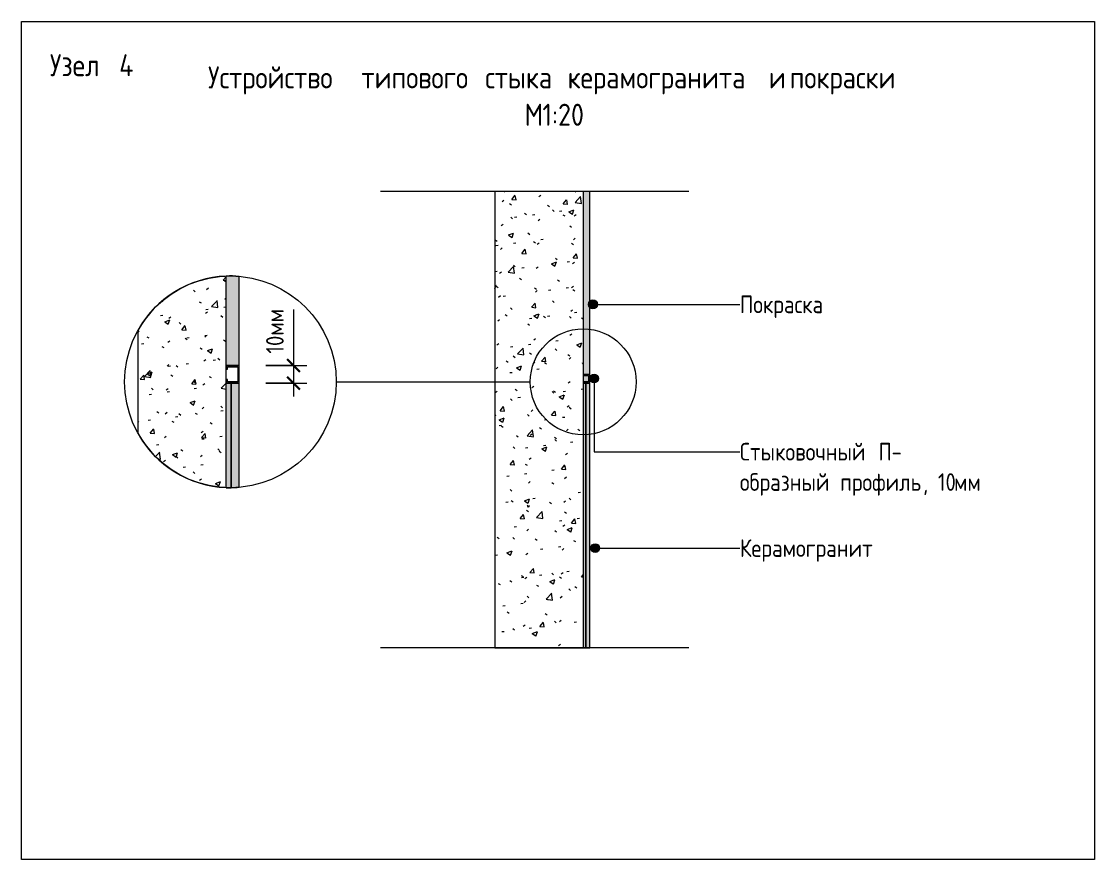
# Model space of a CAD drawing. Header units: millimetres. Extents: x 2518 to 53621, y 2061 to 18648.
# Drawn here: x 12946 to 15380, y 8172 to 10072 of the extents above; entities that cross this region are included whole.
import ezdxf

# ---------------------------------------------------------------- set-up
doc = ezdxf.new("R2010")
doc.units = ezdxf.units.MM
for name, color, linetype, lineweight in [('A-ANNO-DIMS', 7, 'Continuous', 9), ('A-ANNO-DIMS-20', 7, 'Continuous', 9), ('A-DETL', 7, 'Continuous', 9), ('G-ANNO-TEXT', 7, 'Continuous', 9)]:
    doc.layers.add(name, color=color, linetype=linetype, lineweight=lineweight)
for name, color, linetype, lineweight, true_color in [('A-DETL-GENF-1', 7, 'Continuous', 9, 0xd2d2d2), ('A-DETL-GENF-2', 9, 'Continuous', 9, 0x808080), ('A-DETL-GENF-4', 7, 'Continuous', 9, 0xeeebe6), ('A-DETL-GENF-5', 1, 'Continuous', 9, 0xff0000), ('A-DETL-GENF-6', 7, 'Continuous', 9, 0x3c3c3c)]:
    doc.layers.add(name, color=color, linetype=linetype, lineweight=lineweight, true_color=true_color)
doc.styles.add('GOST Common_3', font='GOST_Common.ttf', dxfattribs={"width": 0.9, "height": 50})
doc.styles.add('GOST Common_4', font='GOST_Common.ttf', dxfattribs={"width": 0.9, "height": 40})
doc.dimstyles.new('ADSK_Основной_2_0_равный_2', dxfattribs={"dimscale": 304.8, "dimtxt": 40.2286, "dimasz": 0.092782, "dimexe": 0.098425, "dimexo": 0.19685, "dimgap": 0.032808, "dimtad": 1, "dimdec": 0, "dimrnd": 10, "dimdsep": 46, "dimtxsty": 'GOST Common_4', "dimblk1": 'OBLIQUE', "dimblk2": 'OBLIQUE', "dimsah": 1, "dimcen": 0.09, "dimdle": 0.098425, "dimazin": 0, "dimtfac": 1, "dimtdec": 4, "dimtix": 1, "dimtmove": 1, "dimatfit": 3, "dimfxl": 1, "dimtvp": 1, "dimtolj": 1, "dimtzin": 0, "dimlwd": 9, "dimlwe": 9, "dimarcsym": 2})
pattern_1 = [(50, (3567.03, 0), (116.59754, -10.20104), [12.192, -134.112]), (355, (3567.03, 0), (-22.5558, 122.2762), [9.754, -107.29]), (100.451, (3576.75, -0.85), (94.0435, 112.07424), [10.362, -113.978]), (46.184, (3567.03, 32.51), (173.4905, -26.9071), [18.288, -201.168]), (96.636, (3581.49, 30.27), (151.9373, 158.354), [15.542, -170.966]), (351.184, (3567.03, 32.51), (151.9394, 158.3523), [14.63, -160.934]), (21, (3583.29, 24.38), (97.03294, -65.44964), [12.192, -134.112]), (326, (3583.29, 24.38), (39.5529, 117.8804), [9.754, -107.29]), (71.451, (3591.37, 18.93), (136.587, 52.4292), [10.362, -113.978]), (37.5, (3567.032, 0), (1.97641, 54.11481), [5.364, -100.625, 5.364, -103.551, -107.696]), (37.5, (3567.032, 0), (1.97641, 54.11481), [-214.904, 5.364, -102.332]), (7.5, (3567.03, 0), (42.76412, 64.11535), [5.364, -56.733, 5.364, -98.186, -41.046]), (7.5, (3567.03, 0), (42.76412, 64.11535), [-165.649, 5.364, -35.682]), (327.5, (3530.78, 0), (86.77842, -3.66616), [5.364, -35.276, 5.364, -121.432, -168.25]), (327.5, (3530.78, 0), (86.77842, -3.66616), [-167.437, 5.364, -162.885]), (317.5, (3514.525, 0), (94.80304, 16.27338), [5.364, -47.468, 5.364, -78.842, -119.482]), (317.5, (3514.525, 0), (94.80304, 16.27338), [-137.038, 5.364, -114.117])]

# ---------------------------------------------------------------- blocks, each defined once
blk = doc.blocks.new('DIMBLOCK11-Узлы 1_10')
at = {"layer": 'A-ANNO-DIMS-20'}
for p, q in [((13563.3, 9419.5), (13563.3, 9309.3)), ((13563.3, 9322.3), (13563.3, 9222.3)), ((13563.3, 9309.3), (13563.3, 9272.3)), ((13500.1, 9292.3), (13593.3, 9292.3)), ((13563.3, 9292.3), (13500.1, 9292.3)), ((13500.1, 9252.3), (13593.3, 9252.3)), ((13563.3, 9252.3), (13500.1, 9252.3))]:
    blk.add_line(p, q, dxfattribs=at)
at = {"layer": 'A-ANNO-DIMS-20', "lineweight": 30}
for p, q in [((13563.3, 9292.3), (13549.1, 9306.5)), ((13563.3, 9292.3), (13577.4, 9278.2)), ((13563.3, 9252.3), (13549.1, 9266.5)), ((13563.3, 9252.3), (13577.4, 9238.2))]:
    blk.add_line(p, q, dxfattribs=at)
at = {"layer": 'A-ANNO-DIMS-20', "color": 0, "insert": (13501, 9319.3), "char_height": 40, "width": 120.277, "attachment_point": 1, "rotation": 90, "line_spacing_factor": 1.022761, "style": 'GOST Common_4'}
blk.add_mtext('10мм\\fGOST Common|b0|i0|c177|p34|;\\W.9;\u200e', dxfattribs=at)
blk = doc.blocks.new('_Oblique')
at = {"color": 0, "linetype": 'ByBlock', "lineweight": -2}
blk.add_line((-0.5, -0.5), (0.5, 0.5), dxfattribs=at)

msp = doc.modelspace()

# ---------------------------------------------------------------- hatches: boundary and pattern name
at = {"layer": 'A-DETL-GENF-1'}
for points in [[(13422.1449, 9015.3573), (13431.1526, 9015.6015), (13440.1449, 9016.1838), (13440.1449, 9252.349), (13422.1449, 9252.349), (13422.1449, 9015.6015)], [(14232.1449, 8652.349), (14235.1449, 8652.349), (14235.1449, 9252.349), (14226.1449, 9252.349), (14226.1449, 8652.349)]]:
    msp.add_hatch(color=256, dxfattribs=at).paths.add_polyline_path(points)
at = {"layer": 'A-DETL-GENF-2'}
for points in [[(13410.1449, 9015.3573), (13422.1449, 9015.5574), (13422.1449, 9252.349), (13410.1449, 9252.349), (13410.1449, 9015.5574)], [(14226.1449, 8652.349), (14226.1449, 9252.349), (14220.1449, 9252.349), (14220.1449, 8652.349)]]:
    msp.add_hatch(color=256, dxfattribs=at).paths.add_polyline_path(points)
at = {"layer": 'A-DETL-GENF-4'}
for points in [[(14226.1449, 9252.349), (14235.1449, 9252.349), (14235.1449, 9687.0509), (14220.1449, 9687.0509), (14220.1449, 9252.349)], [(13425.1547, 9292.349), (13440.1449, 9292.349), (13440.1449, 9494.5142), (13425.1547, 9495.2967), (13410.1449, 9495.1405), (13410.1449, 9292.349)]]:
    msp.add_hatch(color=256, dxfattribs=at).paths.add_polyline_path(points)
at = {"layer": 'A-DETL-GENF-5'}
msp.add_hatch(color=256, dxfattribs=at).paths.add_polyline_path([(13422.1449, 9252.349), (13440.1449, 9252.349), (13440.1449, 9292.349), (13410.1449, 9292.349), (13410.1449, 9284.349), (13413.1449, 9284.349), (13413.1449, 9289.349), (13437.1449, 9289.349), (13437.1449, 9255.349), (13413.1449, 9255.349), (13413.1449, 9260.349), (13410.1449, 9260.349), (13410.1449, 9252.349), (13413.1449, 9252.349)])
at = {"layer": 'A-DETL-GENF-6'}
h = msp.add_hatch(dxfattribs=at)
h.set_pattern_fill('FP_2', color=256, style=0, pattern_type=2)
h.set_pattern_definition(pattern_1)
h.paths.add_polyline_path([(14020.1449, 8652.349), (14220.1449, 8652.349), (14220.1449, 9687.0509), (14020.1449, 9687.0509), (14020.1449, 9252.349)])
h = msp.add_hatch(dxfattribs=at)
h.set_pattern_fill('FP_2', color=256, style=0, pattern_type=2)
h.set_pattern_definition(pattern_1)
h.paths.add_polyline_path([(13410.1449, 9015.5574), (13410.1449, 9495.1405), (13385.5659, 9492.8349), (13361.5984, 9488.0984), (13338.122, 9480.8873), (13315.4979, 9471.3328), (13293.9781, 9459.4989), (13273.7691, 9445.544), (13255.105, 9429.5819), (13238.1555, 9411.8094), (13223.1998, 9392.491), (13210.1449, 9371.5385), (13210.1449, 9139.1595), (13223.1998, 9118.2069), (13238.1555, 9098.8885), (13255.105, 9081.1161), (13273.7691, 9065.1539), (13293.9781, 9051.199), (13315.4979, 9039.3652), (13338.122, 9029.8107), (13361.5984, 9022.5995), (13385.5659, 9017.863)])
at = {"layer": 'G-ANNO-TEXT'}
h = msp.add_hatch(color=256, dxfattribs=at)
edge = h.paths.add_edge_path()
edge.add_arc((14242.3389, 9430.9687), 10, 0, 360)
h = msp.add_hatch(color=256, dxfattribs=at)
edge = h.paths.add_edge_path()
edge.add_arc((14244.8389, 9262.957), 10, 0, 360)
h = msp.add_hatch(color=256, dxfattribs=at)
edge = h.paths.add_edge_path()
edge.add_arc((14247.5081, 8878.4116), 10, 0, 360)

# ---------------------------------------------------------------- linework, layer by layer
at = {"layer": 'A-DETL'}
for p, q in [((12946.1785, 10072.349), (15379.9433, 10072.349)), ((12946.1785, 8172.349), (12946.1785, 10072.349)), ((15379.9433, 10072.349), (15379.9433, 8172.349)), ((14460.1449, 9687.0509), (13760.1449, 9687.0509)), ((14020.1449, 9687.0509), (14020.1449, 8652.349)), ((14220.1449, 9687.0509), (14020.1449, 9687.0509)), ((14220.1449, 9687.0509), (14220.1449, 9252.349)), ((14235.1449, 9687.0509), (14220.1449, 9687.0509)), ((14235.1449, 9252.349), (14235.1449, 9687.0509)), ((13410.1449, 9015.5574), (13410.1449, 9495.1405)), ((13440.1449, 9292.349), (13440.1449, 9494.5142)), ((13210.1449, 9371.5385), (13210.1449, 9139.1595)), ((13410.1449, 9292.349), (13440.1449, 9292.349)), ((13440.1449, 9292.349), (13410.1449, 9292.349)), ((13410.1449, 9292.349), (13410.1449, 9289.349)), ((13410.1449, 9289.349), (13410.1449, 9284.349)), ((13410.1449, 9284.349), (13413.1449, 9284.349)), ((13413.1449, 9284.349), (13413.1449, 9289.349)), ((13413.1449, 9289.349), (13437.1449, 9289.349)), ((13437.1449, 9289.349), (13437.1449, 9255.349)), ((13440.1449, 9252.349), (13440.1449, 9292.349)), ((13413.1449, 9260.349), (13410.1449, 9260.349)), ((13410.1449, 9260.349), (13410.1449, 9255.349)), ((13410.1449, 9255.349), (13410.1449, 9252.349)), ((13422.1449, 9252.349), (13410.1449, 9252.349)), ((13410.1449, 9252.349), (13440.1449, 9252.349)), ((13413.1449, 9255.349), (13413.1449, 9260.349)), ((13437.1449, 9255.349), (13413.1449, 9255.349)), ((13422.1449, 9015.3573), (13422.1449, 9252.349)), ((13422.1449, 9252.349), (13422.1449, 9015.3573)), ((13440.1449, 9252.349), (13422.1449, 9252.349)), ((13440.1449, 9016.1838), (13440.1449, 9252.349)), ((13660.1449, 9255.349), (14100.1449, 9255.349)), ((14235.1449, 9272.349), (14220.1449, 9272.349)), ((14220.1449, 9272.349), (14220.1449, 9269.349)), ((14220.1449, 9269.349), (14232.1449, 9269.349)), ((14232.1449, 9255.349), (14220.1449, 9255.349)), ((14220.1449, 9255.349), (14220.1449, 9252.349)), ((14220.1449, 9252.349), (14220.1449, 8652.349)), ((14226.1449, 9252.349), (14220.1449, 9252.349)), ((14220.1449, 9252.349), (14235.1449, 9252.349)), ((14226.1449, 9252.349), (14235.1449, 9252.349)), ((14226.1449, 8652.349), (14226.1449, 9252.349)), ((14226.1449, 9252.349), (14226.1449, 8652.349)), ((14235.1449, 9252.349), (14226.1449, 9252.349)), ((14232.1449, 9269.349), (14232.1449, 9255.349)), ((14235.1449, 9252.349), (14235.1449, 9272.349)), ((14235.1449, 8652.349), (14235.1449, 9252.349)), ((13410.1449, 9015.3573), (13422.1449, 9015.3573)), ((14460.1449, 8652.349), (13760.1449, 8652.349)), ((14020.1449, 8652.349), (14220.1449, 8652.349)), ((14220.1449, 8652.349), (14226.1449, 8652.349)), ((14226.1449, 8652.349), (14235.1449, 8652.349)), ((15379.9433, 8172.349), (12946.1785, 8172.349))]:
    msp.add_line(p, q, dxfattribs=at)
for centre, radius in [((13420.1449, 9255.349), 240), ((14220.1449, 9255.349), 120)]:
    msp.add_circle(centre, radius, dxfattribs=at)
for start, end in [(92.3880155, 151.0449756), (85.2198082, 92.3880155), (208.9550244, 267.6119845), (270.4774704, 274.7801918)]:
    msp.add_arc((13420.1449, 9255.349), 240, start, end, dxfattribs=at)
at = {"layer": 'G-ANNO-TEXT'}
for p, q in [((14242.3389, 9430.9687), (14575.5519, 9430.9687)), ((14244.8389, 9262.957), (14244.8389, 9096.9294)), ((14244.8389, 9096.9294), (14575.5519, 9096.9294)), ((14247.5081, 8878.4116), (14575.5519, 8878.4116))]:
    msp.add_line(p, q, dxfattribs=at)
for centre in [(14242.3389, 9430.9687), (14244.8389, 9262.957), (14247.5081, 8878.4116)]:
    msp.add_circle(centre, 10, dxfattribs=at)

# ---------------------------------------------------------------- texts
at = {"layer": 'G-ANNO-TEXT', "attachment_point": 1}
for s, insert, char_height, width, style in [('Узел', (13010.7159, 9998.1906), 50, 157.291088, 'GOST Common_3'), (' 4', (13140.494, 9998.1906), 50, 62.050612, 'GOST Common_3'), ('Устройство', (13369.3308, 9970.5013), 50, 402.607463, 'GOST Common_3'), ('\\fGOST Common|b0|i0|c204|p34|;\\W.9; ', (13701.5152, 9970.5013), 50, 18.759487, 'GOST Common_3'), ('типового', (13716.9933, 9970.5013), 50, 321.797363, 'GOST Common_3'), ('\\fGOST Common|b0|i0|c204|p34|;\\W.9; ', (13982.5027, 9970.5013), 50, 18.759487, 'GOST Common_3'), ('стыка', (13997.9808, 9970.5013), 50, 207.7974, 'GOST Common_3'), ('\\fGOST Common|b0|i0|c204|p34|;\\W.9; ', (14169.4308, 9970.5013), 50, 18.759487, 'GOST Common_3'), ('керамогранита', (14184.909, 9970.5013), 50, 533.923875, 'GOST Common_3'), ('\\fGOST Common|b0|i0|c204|p34|;\\W.9; ', (14625.4402, 9970.5013), 50, 18.759487, 'GOST Common_3'), ('\\fGOST Common|b0|i0|c204|p34|;\\W.9;и', (14640.9183, 9970.5013), 50, 38.962013, 'GOST Common_3'), ('\\fGOST Common|b0|i0|c204|p34|;\\W.9; ', (14673.0652, 9970.5013), 50, 18.759487, 'GOST Common_3'), ('покраски', (14688.5433, 9970.5013), 50, 310.253063, 'GOST Common_3'), ('\\fGOST Common|b0|i0|c204|p34|;\\W.9;М', (14087.2777, 9885.8346), 50, 49.063275, 'GOST Common_3'), ('1:20', (14127.759, 9885.8346), 50, 121.21515, 'GOST Common_3'), ('Покраска', (14575.5519, 9450.9687), 40, 261.189788, 'GOST Common_4'), ('Стыковочный', (14575.5519, 9116.9294), 40, 365.088487, 'GOST Common_4'), ('\\fGOST Common|b0|i0|c204|p34|;\\W.9; ', (14876.7801, 9116.9294), 40, 15.873413, 'GOST Common_4'), ('\\fGOST Common|b0|i0|c204|p34|;\\W.9;П', (14889.8769, 9116.9294), 40, 36.075938, 'GOST Common_4'), ('\\fGOST Common|b0|i0|c204|p34|;\\W.9;-', (14919.6426, 9116.9294), 40, 31.746825, 'GOST Common_4'), ('образный', (14575.5519, 9048.1377), 40, 259.74675, 'GOST Common_4'), ('\\fGOST Common|b0|i0|c204|p34|;\\W.9; ', (14789.8644, 9048.1377), 40, 15.873412, 'GOST Common_4'), ('профиль', (14802.9613, 9048.1377), 40, 227.999925, 'GOST Common_4'), (', 10', (14991.0801, 9048.1377), 40, 85.139213, 'GOST Common_4'), ('мм', (15061.3269, 9048.1377), 40, 72.151875, 'GOST Common_4'), ('Керамогранит', (14575.5519, 8898.4116), 40, 405.493537, 'GOST Common_4')]:
    msp.add_mtext(s, dxfattribs=dict(at, insert=insert, char_height=char_height, width=width, style=style))

# ---------------------------------------------------------------- dimensions: what is measured, and where the dimension line sits
at = {"layer": 'A-ANNO-DIMS'}
dim = msp.add_linear_dim(base=(13563.2618, 9252.349), p1=(13440.1449, 9292.349), p2=(13440.1449, 9252.349), angle=90, text='10мм\u200e', dimstyle='ADSK_Основной_2_0_равный_2', override={"dimpost": '<>', "dimfxl": 40}, dxfattribs=at)
dim.commit()
dim.dimension.update_dxf_attribs({"geometry": 'DIMBLOCK11-Узлы 1_10', "text_midpoint": (13527.6553, 9379.4513), "dimtype": 160, "text_rotation": 90})

doc.saveas('drawing.dxf')
